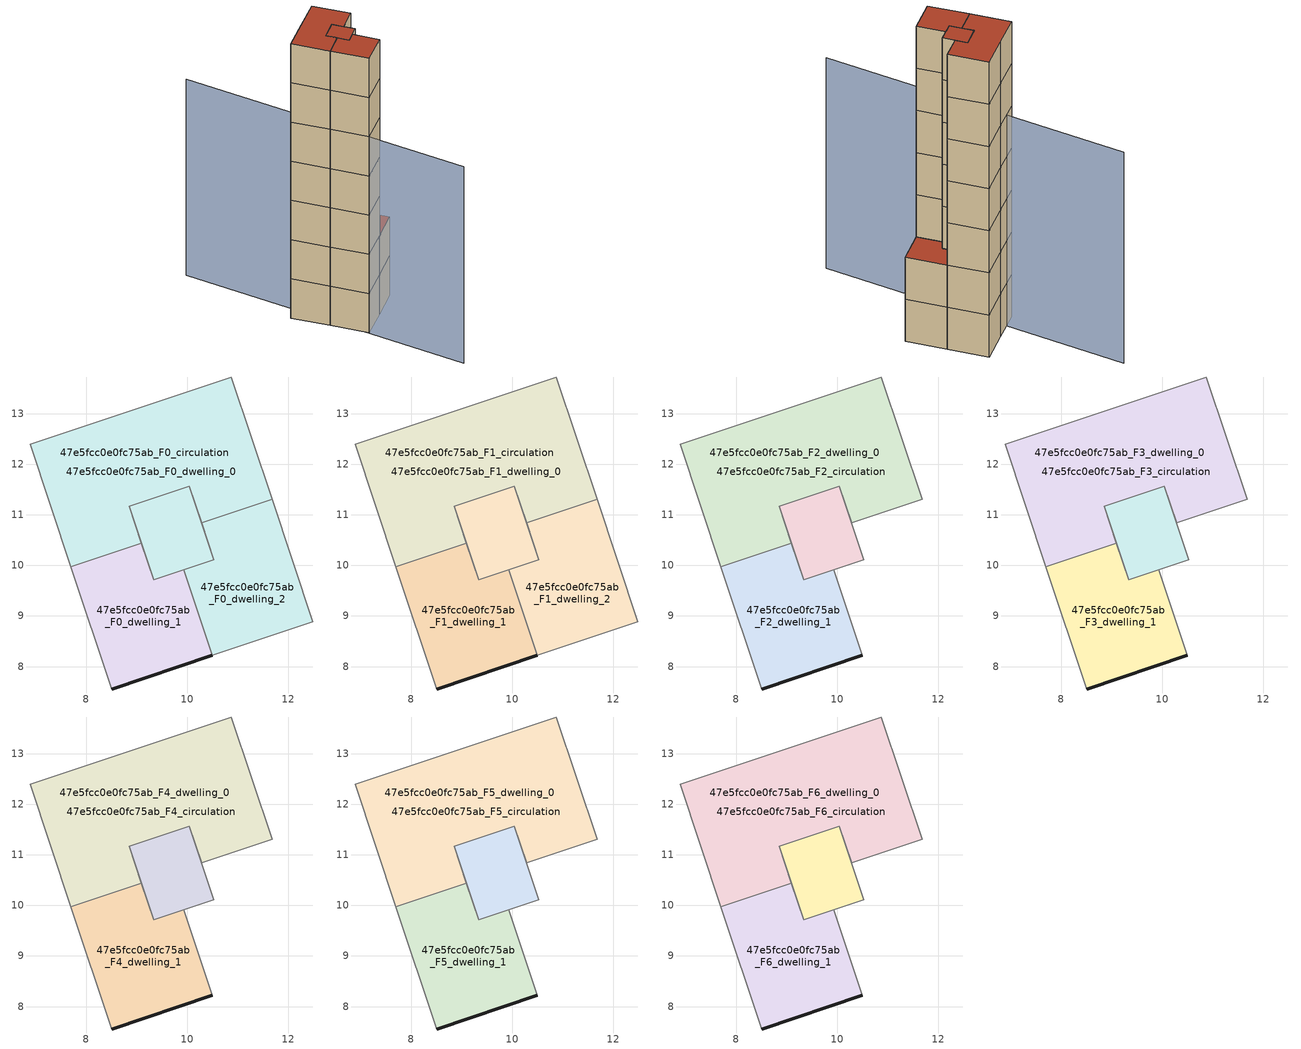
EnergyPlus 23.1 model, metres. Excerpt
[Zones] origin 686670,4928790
47e5fcc0e0fc75ab_F0_dwelling_0
 floor ground (EU_floor_Construction): 10.04,11.57 10.28,10.84 10.53,10.11 9.33,9.72 9.05,10.58 8.85,11.17 9.26,11.31 z0; 10.87,13.73 11.68,11.31 10.28,10.84 10.04,11.57 9.45,11.37 9.26,11.31 8.85,11.17 9.05,10.58 9.09,10.44 7.7,9.98 6.89,12.4 8.88,13.06 z0
 wall adiabatic (EU_wall_Construction): 11.68,11.31 10.87,13.73 8.88,13.06 6.89,12.4 7.7,9.98 / 9.09,10.44 8.85,11.17 9.45,11.37 10.04,11.57 10.28,10.84 z0:3
 wall to 47e5fcc0e0fc75ab_F0_dwelling_2 (EU_wall_Construction): 10.28,10.84 11.68,11.31 z0:3
 wall to 47e5fcc0e0fc75ab_F0_dwelling_1 (EU_wall_Construction): 7.7,9.98 9.09,10.44 z0:3
47e5fcc0e0fc75ab_F0_dwelling_1
 floor ground (EU_floor_Construction): 9.93,9.92 10.5,8.22 8.5,7.56 7.7,9.98 9.09,10.44 9.33,9.72 z0
 wall outside (EU_wall_Construction): 8.5,7.56 10.5,8.22 z0:3
 wall adiabatic (EU_wall_Construction): 7.7,9.98 8.5,7.56 / 9.93,9.92 9.33,9.72 9.09,10.44 z0:3
 wall to 47e5fcc0e0fc75ab_F0_dwelling_2 (EU_wall_Construction): 10.5,8.22 9.93,9.92 z0:3
47e5fcc0e0fc75ab_F0_dwelling_2
 floor ground (EU_floor_Construction): 11.68,11.31 12.49,8.88 10.5,8.22 9.93,9.92 10.53,10.11 10.28,10.84 z0; 10.04,11.57 10.28,10.84 10.53,10.11 9.93,9.92 9.33,9.72 8.85,11.17 z0
 wall adiabatic (EU_wall_Construction): 10.5,8.22 12.49,8.88 11.68,11.31 / 10.28,10.84 10.53,10.11 9.93,9.92 z0:3
47e5fcc0e0fc75ab_F0_circulation
 floor ground (EU_floor_Construction): 10.04,11.57 10.28,10.84 10.53,10.11 9.93,9.92 9.33,9.72 9.02,10.66 8.85,11.17 9.09,11.25 z0; 10.87,13.73 11.68,11.31 10.28,10.84 10.04,11.57 9.45,11.37 9.26,11.31 8.85,11.17 9.05,10.58 9.09,10.44 7.7,9.98 6.89,12.4 8.88,13.06 z0; 11.68,11.31 12.49,8.88 10.5,8.22 9.93,9.92 10.53,10.11 10.28,10.84 z0
 wall adiabatic (EU_wall_Construction): 9.33,9.72 10.53,10.11 10.04,11.57 8.85,11.17 9.33,9.72 z0:3
47e5fcc0e0fc75ab_F1_dwelling_0
 floor to 47e5fcc0e0fc75ab_F0_dwelling_0 (EU_floor_Construction): 10.87,13.73 11.68,11.31 10.28,10.84 10.04,11.57 9.45,11.37 9.23,11.3 8.85,11.17 9.02,10.64 9.09,10.44 7.7,9.98 6.89,12.4 8.88,13.06 z3; 10.04,11.57 10.28,10.84 10.53,10.11 9.33,9.72 9.05,10.58 8.85,11.17 9.26,11.31 z3
 wall adiabatic (EU_wall_Construction): 11.68,11.31 10.87,13.73 8.88,13.06 6.89,12.4 7.7,9.98 / 9.09,10.44 8.85,11.17 9.45,11.37 10.04,11.57 10.28,10.84 z3:6
 wall to 47e5fcc0e0fc75ab_F1_dwelling_2 (EU_wall_Construction): 10.28,10.84 11.68,11.31 z3:6
 wall to 47e5fcc0e0fc75ab_F1_dwelling_1 (EU_wall_Construction): 7.7,9.98 9.09,10.44 z3:6
47e5fcc0e0fc75ab_F1_dwelling_1
 floor to 47e5fcc0e0fc75ab_F0_dwelling_1 (EU_floor_Construction): 9.93,9.92 10.5,8.22 8.5,7.56 7.7,9.98 9.09,10.44 9.33,9.72 z3
 wall outside (EU_wall_Construction): 8.5,7.56 10.5,8.22 z3:6
 wall adiabatic (EU_wall_Construction): 7.7,9.98 8.5,7.56 / 9.93,9.92 9.33,9.72 9.09,10.44 z3:6
 wall to 47e5fcc0e0fc75ab_F1_dwelling_2 (EU_wall_Construction): 10.5,8.22 9.93,9.92 z3:6
47e5fcc0e0fc75ab_F1_dwelling_2
 floor to 47e5fcc0e0fc75ab_F0_dwelling_2 (EU_floor_Construction): 11.68,11.31 12.49,8.88 10.5,8.22 9.93,9.92 10.53,10.11 10.28,10.84 z3; 10.04,11.57 10.28,10.84 10.53,10.11 9.93,9.92 9.33,9.72 8.85,11.17 z3
 wall adiabatic (EU_wall_Construction): 10.5,8.22 12.49,8.88 11.68,11.31 / 10.28,10.84 10.53,10.11 9.93,9.92 z3:6
 roof outside (EU_roof_Construction): 10.53,10.11 10.28,10.84 10.04,11.57 8.85,11.17 9.33,9.72 9.93,9.92 z6; 12.49,8.88 11.68,11.31 10.28,10.84 10.53,10.11 9.93,9.92 10.5,8.22 z6
47e5fcc0e0fc75ab_F1_circulation
 floor outside (EU_floor_Construction): 11.68,11.31 12.49,8.88 10.5,8.22 9.93,9.92 10.53,10.11 10.28,10.84 z3
 floor to 47e5fcc0e0fc75ab_F0_circulation (EU_floor_Construction): 10.04,11.57 10.28,10.84 10.53,10.11 9.93,9.92 9.33,9.72 9.02,10.66 8.85,11.17 9.09,11.25 z3; 10.87,13.73 11.68,11.31 10.28,10.84 10.04,11.57 9.45,11.37 9.26,11.31 8.85,11.17 9.05,10.58 9.09,10.44 7.7,9.98 6.89,12.4 8.88,13.06 z3
 wall adiabatic (EU_wall_Construction): 9.33,9.72 10.53,10.11 10.04,11.57 8.85,11.17 9.33,9.72 z3:6
 roof outside (EU_floor_Construction): 12.49,8.88 11.68,11.31 10.28,10.84 10.53,10.11 9.93,9.92 10.5,8.22 z6
47e5fcc0e0fc75ab_F2_dwelling_0
 floor to 47e5fcc0e0fc75ab_F1_dwelling_0 (EU_floor_Construction): 10.87,13.73 11.68,11.31 10.28,10.84 10.04,11.57 9.45,11.37 9.23,11.3 8.85,11.17 9.02,10.64 9.09,10.44 7.7,9.98 6.89,12.4 8.88,13.06 z6; 10.04,11.57 10.28,10.84 10.53,10.11 9.33,9.72 9.05,10.58 8.85,11.17 9.26,11.31 z6
 wall adiabatic (EU_wall_Construction): 9.09,10.44 8.85,11.17 9.45,11.37 10.04,11.57 10.28,10.84 11.68,11.31 10.87,13.73 8.88,13.06 6.89,12.4 7.7,9.98 z6:9
 wall to 47e5fcc0e0fc75ab_F2_dwelling_1 (EU_wall_Construction): 7.7,9.98 9.09,10.44 z6:9
47e5fcc0e0fc75ab_F2_dwelling_1
 floor to 47e5fcc0e0fc75ab_F1_dwelling_1 (EU_floor_Construction): 9.93,9.92 10.5,8.22 8.5,7.56 7.7,9.98 9.09,10.44 9.33,9.72 z6
 wall outside (EU_wall_Construction): 8.5,7.56 10.5,8.22 z6:9
 wall adiabatic (EU_wall_Construction): 7.7,9.98 8.5,7.56 / 10.5,8.22 9.93,9.92 9.33,9.72 9.09,10.44 z6:9
47e5fcc0e0fc75ab_F2_circulation
 floor to 47e5fcc0e0fc75ab_F1_circulation (EU_floor_Construction): 10.04,11.57 10.28,10.84 10.53,10.11 9.93,9.92 9.33,9.72 9.02,10.66 8.85,11.17 9.09,11.25 z6; 10.87,13.73 11.68,11.31 10.28,10.84 10.04,11.57 9.45,11.37 9.26,11.31 8.85,11.17 9.05,10.58 9.09,10.44 7.7,9.98 6.89,12.4 8.88,13.06 z6
 wall adiabatic (EU_wall_Construction): 9.33,9.72 10.53,10.11 10.04,11.57 8.85,11.17 9.33,9.72 z6:9
47e5fcc0e0fc75ab_F3_dwelling_0
 floor to 47e5fcc0e0fc75ab_F2_dwelling_0 (EU_floor_Construction): 10.87,13.73 11.68,11.31 10.28,10.84 10.04,11.57 9.45,11.37 9.23,11.3 8.85,11.17 9.02,10.64 9.09,10.44 7.7,9.98 6.89,12.4 8.88,13.06 z9; 10.04,11.57 10.28,10.84 10.53,10.11 9.33,9.72 9.05,10.58 8.85,11.17 9.26,11.31 z9
 wall adiabatic (EU_wall_Construction): 9.09,10.44 8.85,11.17 9.45,11.37 10.04,11.57 10.28,10.84 11.68,11.31 10.87,13.73 8.88,13.06 6.89,12.4 7.7,9.98 z9:12
 wall to 47e5fcc0e0fc75ab_F3_dwelling_1 (EU_wall_Construction): 7.7,9.98 9.09,10.44 z9:12
47e5fcc0e0fc75ab_F3_dwelling_1
 floor to 47e5fcc0e0fc75ab_F2_dwelling_1 (EU_floor_Construction): 9.93,9.92 10.5,8.22 8.5,7.56 7.7,9.98 9.09,10.44 9.33,9.72 z9
 wall outside (EU_wall_Construction): 8.5,7.56 10.5,8.22 z9:12
 wall adiabatic (EU_wall_Construction): 7.7,9.98 8.5,7.56 / 10.5,8.22 9.93,9.92 9.33,9.72 9.09,10.44 z9:12
47e5fcc0e0fc75ab_F3_circulation
 floor to 47e5fcc0e0fc75ab_F2_circulation (EU_floor_Construction): 10.04,11.57 10.28,10.84 10.53,10.11 9.33,9.72 9.02,10.66 8.85,11.17 9.09,11.25 z9; 10.87,13.73 11.68,11.31 10.28,10.84 10.04,11.57 9.45,11.37 9.26,11.31 8.85,11.17 9.05,10.58 9.09,10.44 7.7,9.98 6.89,12.4 8.88,13.06 z9
 wall adiabatic (EU_wall_Construction): 9.33,9.72 10.53,10.11 10.04,11.57 8.85,11.17 9.33,9.72 z9:12
47e5fcc0e0fc75ab_F4_dwelling_0
 floor to 47e5fcc0e0fc75ab_F3_dwelling_0 (EU_floor_Construction): 10.87,13.73 11.68,11.31 10.28,10.84 10.04,11.57 9.45,11.37 9.23,11.3 8.85,11.17 9.02,10.64 9.09,10.44 7.7,9.98 6.89,12.4 8.88,13.06 z12; 10.04,11.57 10.28,10.84 10.53,10.11 9.33,9.72 9.05,10.58 8.85,11.17 9.26,11.31 z12
 wall adiabatic (EU_wall_Construction): 9.09,10.44 8.85,11.17 9.45,11.37 10.04,11.57 10.28,10.84 11.68,11.31 10.87,13.73 8.88,13.06 6.89,12.4 7.7,9.98 z12:15
 wall to 47e5fcc0e0fc75ab_F4_dwelling_1 (EU_wall_Construction): 7.7,9.98 9.09,10.44 z12:15
47e5fcc0e0fc75ab_F4_dwelling_1
 floor to 47e5fcc0e0fc75ab_F3_dwelling_1 (EU_floor_Construction): 9.93,9.92 10.5,8.22 8.5,7.56 7.7,9.98 9.09,10.44 9.33,9.72 z12
 wall outside (EU_wall_Construction): 8.5,7.56 10.5,8.22 z12:15
 wall adiabatic (EU_wall_Construction): 7.7,9.98 8.5,7.56 / 10.5,8.22 9.93,9.92 9.33,9.72 9.09,10.44 z12:15
47e5fcc0e0fc75ab_F4_circulation
 floor to 47e5fcc0e0fc75ab_F3_circulation (EU_floor_Construction): 10.04,11.57 10.28,10.84 10.53,10.11 9.33,9.72 9.02,10.66 8.85,11.17 9.09,11.25 z12; 10.87,13.73 11.68,11.31 10.28,10.84 10.04,11.57 9.45,11.37 9.26,11.31 8.85,11.17 9.05,10.58 9.09,10.44 7.7,9.98 6.89,12.4 8.88,13.06 z12
 wall adiabatic (EU_wall_Construction): 9.33,9.72 10.53,10.11 10.04,11.57 8.85,11.17 9.33,9.72 z12:15
47e5fcc0e0fc75ab_F5_dwelling_0
 floor to 47e5fcc0e0fc75ab_F4_dwelling_0 (EU_floor_Construction): 10.87,13.73 11.68,11.31 10.28,10.84 10.04,11.57 9.45,11.37 9.23,11.3 8.85,11.17 9.02,10.64 9.09,10.44 7.7,9.98 6.89,12.4 8.88,13.06 z15; 10.04,11.57 10.28,10.84 10.53,10.11 9.33,9.72 9.05,10.58 8.85,11.17 9.26,11.31 z15
 wall adiabatic (EU_wall_Construction): 9.09,10.44 8.85,11.17 9.45,11.37 10.04,11.57 10.28,10.84 11.68,11.31 10.87,13.73 8.88,13.06 6.89,12.4 7.7,9.98 z15:18
 wall to 47e5fcc0e0fc75ab_F5_dwelling_1 (EU_wall_Construction): 7.7,9.98 9.09,10.44 z15:18
47e5fcc0e0fc75ab_F5_dwelling_1
 floor to 47e5fcc0e0fc75ab_F4_dwelling_1 (EU_floor_Construction): 9.93,9.92 10.5,8.22 8.5,7.56 7.7,9.98 9.09,10.44 9.33,9.72 z15
 wall outside (EU_wall_Construction): 8.5,7.56 10.5,8.22 z15:18
 wall adiabatic (EU_wall_Construction): 7.7,9.98 8.5,7.56 / 10.5,8.22 9.93,9.92 9.33,9.72 9.09,10.44 z15:18
47e5fcc0e0fc75ab_F5_circulation
 floor to 47e5fcc0e0fc75ab_F4_circulation (EU_floor_Construction): 10.04,11.57 10.28,10.84 10.53,10.11 9.33,9.72 9.02,10.66 8.85,11.17 9.09,11.25 z15; 10.87,13.73 11.68,11.31 10.28,10.84 10.04,11.57 9.45,11.37 9.26,11.31 8.85,11.17 9.05,10.58 9.09,10.44 7.7,9.98 6.89,12.4 8.88,13.06 z15
 wall adiabatic (EU_wall_Construction): 9.33,9.72 10.53,10.11 10.04,11.57 8.85,11.17 9.33,9.72 z15:18
47e5fcc0e0fc75ab_F6_dwelling_0
 floor to 47e5fcc0e0fc75ab_F5_dwelling_0 (EU_floor_Construction): 10.87,13.73 11.68,11.31 10.28,10.84 10.04,11.57 9.45,11.37 9.23,11.3 8.85,11.17 9.02,10.64 9.09,10.44 7.7,9.98 6.89,12.4 8.88,13.06 z18; 10.04,11.57 10.28,10.84 10.53,10.11 9.33,9.72 9.05,10.58 8.85,11.17 9.26,11.31 z18
 wall adiabatic (EU_wall_Construction): 9.09,10.44 8.85,11.17 9.45,11.37 10.04,11.57 10.28,10.84 11.68,11.31 10.87,13.73 8.88,13.06 6.89,12.4 7.7,9.98 z18:21
 wall to 47e5fcc0e0fc75ab_F6_dwelling_1 (EU_wall_Construction): 7.7,9.98 9.09,10.44 z18:21
 roof outside (EU_roof_Construction): 11.68,11.31 10.87,13.73 8.88,13.06 6.89,12.4 7.7,9.98 9.09,10.44 9.05,10.58 8.85,11.17 9.26,11.31 9.45,11.37 10.04,11.57 10.28,10.84 z21; 10.53,10.11 10.28,10.84 10.04,11.57 9.26,11.31 8.85,11.17 9.05,10.58 9.33,9.72 z21
47e5fcc0e0fc75ab_F6_dwelling_1
 floor to 47e5fcc0e0fc75ab_F5_dwelling_1 (EU_floor_Construction): 9.93,9.92 10.5,8.22 8.5,7.56 7.7,9.98 9.09,10.44 9.33,9.72 z18
 wall outside (EU_wall_Construction): 8.5,7.56 10.5,8.22 z18:21
 wall adiabatic (EU_wall_Construction): 7.7,9.98 8.5,7.56 / 10.5,8.22 9.93,9.92 9.33,9.72 9.09,10.44 z18:21
 roof outside (EU_roof_Construction): 10.5,8.22 9.93,9.92 9.33,9.72 9.09,10.44 7.7,9.98 8.5,7.56 z21
47e5fcc0e0fc75ab_F6_circulation
 floor to 47e5fcc0e0fc75ab_F5_circulation (EU_floor_Construction): 10.04,11.57 10.28,10.84 10.53,10.11 9.33,9.72 9.02,10.66 8.85,11.17 9.09,11.25 z18; 10.87,13.73 11.68,11.31 10.28,10.84 10.04,11.57 9.45,11.37 9.26,11.31 8.85,11.17 9.05,10.58 9.09,10.44 7.7,9.98 6.89,12.4 8.88,13.06 z18
 wall adiabatic (EU_wall_Construction): 9.33,9.72 10.53,10.11 10.04,11.57 8.85,11.17 9.33,9.72 z18:21
 roof outside (EU_roof_Construction): 11.68,11.31 10.87,13.73 8.88,13.06 6.89,12.4 7.7,9.98 9.09,10.44 9.05,10.58 8.85,11.17 9.26,11.31 9.45,11.37 10.04,11.57 10.28,10.84 z21; 10.53,10.11 10.28,10.84 10.04,11.57 9.26,11.31 8.85,11.17 9.05,10.58 9.33,9.72 z21
shading: 6.73,20.33 9.39,0.94 z0:15
[Building]
EU S2 Campaign: North Axis=0; Terrain=City; Solar Distribution=FullExterior
[Site:Location]
Bologna: Latitude=44.5; Longitude=11.25; Time Zone=1; Elevation=37
[SizingPeriod:WeatherFileDays]
AnnualSizingPeriod: Begin Month=1; Begin Day of Month=1; End Month=12; End Day of Month=31; Day of Week for Start Day=Monday; Use Weather File Daylight Saving Period=No; Use Weather File Rain and Snow Indicators=No
[MATERIAL]
EU_InternalMass_Material: Roughness=MediumRough; Thickness=0.1; Conductivity=1; Density=1800; Specific Heat=900; Thermal Absorptance=0.9; Solar Absorptance=0.7; Visible Absorptance=0.7
[MATERIAL:NOMASS] Roughness=MediumRough; Thermal Absorptance=0.9; Solar Absorptance=0.7; Visible Absorptance=0.7
Name | Thermal Resistance
EU_wall_NoMass | 0.905828
EU_roof_NoMass | 0.37593
EU_floor_NoMass | 0.67114
[CONSTRUCTION]
EU_wall_Construction: EU_wall_NoMass
EU_roof_Construction: EU_roof_NoMass
EU_floor_Construction: EU_floor_NoMass
EU_InternalMass_Construction: EU_InternalMass_Material
[ZONE] Type=1; Multiplier=1; Ceiling Height=autocalculate; Floor Area=autocalculate; Part of Total Floor Area=Yes
Name | Volume
47e5fcc0e0fc75ab_F0_dwelling_0 | 35.0596
47e5fcc0e0fc75ab_F1_dwelling_0; 47e5fcc0e0fc75ab_F2_dwelling_0; 47e5fcc0e0fc75ab_F3_dwelling_0; 47e5fcc0e0fc75ab_F4_dwelling_0; 47e5fcc0e0fc75ab_F5_dwelling_0; 47e5fcc0e0fc75ab_F6_dwelling_0; 47e5fcc0e0fc75ab_F2_circulation; 47e5fcc0e0fc75ab_F3_circulation; 47e5fcc0e0fc75ab_F4_circulation; 47e5fcc0e0fc75ab_F5_circulation; 47e5fcc0e0fc75ab_F6_circulation | 35.0588
47e5fcc0e0fc75ab_F0_dwelling_1; 47e5fcc0e0fc75ab_F1_dwelling_1; 47e5fcc0e0fc75ab_F2_dwelling_1; 47e5fcc0e0fc75ab_F3_dwelling_1; 47e5fcc0e0fc75ab_F4_dwelling_1; 47e5fcc0e0fc75ab_F5_dwelling_1; 47e5fcc0e0fc75ab_F6_dwelling_1 | 14.6345
47e5fcc0e0fc75ab_F0_dwelling_2; 47e5fcc0e0fc75ab_F1_dwelling_2 | 20.4236
47e5fcc0e0fc75ab_F0_circulation; 47e5fcc0e0fc75ab_F1_circulation | 49.6926
[INTERNALMASS] Construction=EU_InternalMass_Construction
Name | Zone or ZoneList | Surface Area
47e5fcc0e0fc75ab_F0_dwelling_0_EU_InternalMass | 47e5fcc0e0fc75ab_F0_dwelling_0 | 9.75626
47e5fcc0e0fc75ab_F0_dwelling_1_EU_InternalMass | 47e5fcc0e0fc75ab_F0_dwelling_1 | 4.87813
47e5fcc0e0fc75ab_F0_dwelling_2_EU_InternalMass | 47e5fcc0e0fc75ab_F0_dwelling_2 | 4.87813
47e5fcc0e0fc75ab_F1_dwelling_0_EU_InternalMass | 47e5fcc0e0fc75ab_F1_dwelling_0 | 9.75626
47e5fcc0e0fc75ab_F1_dwelling_1_EU_InternalMass | 47e5fcc0e0fc75ab_F1_dwelling_1 | 4.87813
47e5fcc0e0fc75ab_F1_dwelling_2_EU_InternalMass | 47e5fcc0e0fc75ab_F1_dwelling_2 | 4.87813
47e5fcc0e0fc75ab_F2_dwelling_0_EU_InternalMass | 47e5fcc0e0fc75ab_F2_dwelling_0 | 9.75626
47e5fcc0e0fc75ab_F2_dwelling_1_EU_InternalMass | 47e5fcc0e0fc75ab_F2_dwelling_1 | 9.75626
47e5fcc0e0fc75ab_F3_dwelling_0_EU_InternalMass | 47e5fcc0e0fc75ab_F3_dwelling_0 | 9.75626
47e5fcc0e0fc75ab_F3_dwelling_1_EU_InternalMass | 47e5fcc0e0fc75ab_F3_dwelling_1 | 9.75626
47e5fcc0e0fc75ab_F4_dwelling_0_EU_InternalMass | 47e5fcc0e0fc75ab_F4_dwelling_0 | 9.75626
47e5fcc0e0fc75ab_F4_dwelling_1_EU_InternalMass | 47e5fcc0e0fc75ab_F4_dwelling_1 | 9.75626
47e5fcc0e0fc75ab_F5_dwelling_0_EU_InternalMass | 47e5fcc0e0fc75ab_F5_dwelling_0 | 9.75626
47e5fcc0e0fc75ab_F5_dwelling_1_EU_InternalMass | 47e5fcc0e0fc75ab_F5_dwelling_1 | 9.75626
47e5fcc0e0fc75ab_F6_dwelling_0_EU_InternalMass | 47e5fcc0e0fc75ab_F6_dwelling_0 | 9.75626
47e5fcc0e0fc75ab_F6_dwelling_1_EU_InternalMass | 47e5fcc0e0fc75ab_F6_dwelling_1 | 9.75626
[OTHEREQUIPMENT] Fuel Type=Electricity; Design Level Calculation Method=Watts/Area; Power per Zone Floor Area=1; Fraction Latent=0; Fraction Radiant=0; Fraction Lost=0; Carbon Dioxide Generation Rate=0; EndUse Subcategory=EU_Step8_InternalGains
Name | Zone or ZoneList or Space or SpaceList | Schedule
EU_Step8_InternalGain_47e5fcc0e0fc75ab_F0_dwelling_0_f000 | 47e5fcc0e0fc75ab_F0_dwelling_0 | EU_Step8_GainSchedule_47e5fcc0e0fc75ab_F0_dwelling_0_f000
EU_Step8_InternalGain_47e5fcc0e0fc75ab_F0_dwelling_1_f000 | 47e5fcc0e0fc75ab_F0_dwelling_1 | EU_Step8_GainSchedule_47e5fcc0e0fc75ab_F0_dwelling_1_f000
EU_Step8_InternalGain_47e5fcc0e0fc75ab_F0_dwelling_2_f000 | 47e5fcc0e0fc75ab_F0_dwelling_2 | EU_Step8_GainSchedule_47e5fcc0e0fc75ab_F0_dwelling_2_f000
EU_Step8_InternalGain_47e5fcc0e0fc75ab_F1_dwelling_0_f000 | 47e5fcc0e0fc75ab_F1_dwelling_0 | EU_Step8_GainSchedule_47e5fcc0e0fc75ab_F1_dwelling_0_f000
EU_Step8_InternalGain_47e5fcc0e0fc75ab_F1_dwelling_1_f000 | 47e5fcc0e0fc75ab_F1_dwelling_1 | EU_Step8_GainSchedule_47e5fcc0e0fc75ab_F1_dwelling_1_f000
EU_Step8_InternalGain_47e5fcc0e0fc75ab_F1_dwelling_2_f000 | 47e5fcc0e0fc75ab_F1_dwelling_2 | EU_Step8_GainSchedule_47e5fcc0e0fc75ab_F1_dwelling_2_f000
EU_Step8_InternalGain_47e5fcc0e0fc75ab_F2_dwelling_0_f000 | 47e5fcc0e0fc75ab_F2_dwelling_0 | EU_Step8_GainSchedule_47e5fcc0e0fc75ab_F2_dwelling_0_f000
EU_Step8_InternalGain_47e5fcc0e0fc75ab_F2_dwelling_1_f000 | 47e5fcc0e0fc75ab_F2_dwelling_1 | EU_Step8_GainSchedule_47e5fcc0e0fc75ab_F2_dwelling_1_f000
EU_Step8_InternalGain_47e5fcc0e0fc75ab_F3_dwelling_0_f000 | 47e5fcc0e0fc75ab_F3_dwelling_0 | EU_Step8_GainSchedule_47e5fcc0e0fc75ab_F3_dwelling_0_f000
EU_Step8_InternalGain_47e5fcc0e0fc75ab_F3_dwelling_1_f000 | 47e5fcc0e0fc75ab_F3_dwelling_1 | EU_Step8_GainSchedule_47e5fcc0e0fc75ab_F3_dwelling_1_f000
EU_Step8_InternalGain_47e5fcc0e0fc75ab_F4_dwelling_0_f000 | 47e5fcc0e0fc75ab_F4_dwelling_0 | EU_Step8_GainSchedule_47e5fcc0e0fc75ab_F4_dwelling_0_f000
EU_Step8_InternalGain_47e5fcc0e0fc75ab_F4_dwelling_1_f000 | 47e5fcc0e0fc75ab_F4_dwelling_1 | EU_Step8_GainSchedule_47e5fcc0e0fc75ab_F4_dwelling_1_f000
EU_Step8_InternalGain_47e5fcc0e0fc75ab_F5_dwelling_0_f000 | 47e5fcc0e0fc75ab_F5_dwelling_0 | EU_Step8_GainSchedule_47e5fcc0e0fc75ab_F5_dwelling_0_f000
EU_Step8_InternalGain_47e5fcc0e0fc75ab_F5_dwelling_1_f000 | 47e5fcc0e0fc75ab_F5_dwelling_1 | EU_Step8_GainSchedule_47e5fcc0e0fc75ab_F5_dwelling_1_f000
EU_Step8_InternalGain_47e5fcc0e0fc75ab_F6_dwelling_0_f000 | 47e5fcc0e0fc75ab_F6_dwelling_0 | EU_Step8_GainSchedule_47e5fcc0e0fc75ab_F6_dwelling_0_f000
EU_Step8_InternalGain_47e5fcc0e0fc75ab_F6_dwelling_1_f000 | 47e5fcc0e0fc75ab_F6_dwelling_1 | EU_Step8_GainSchedule_47e5fcc0e0fc75ab_F6_dwelling_1_f000
[ZONEINFILTRATION:DESIGNFLOWRATE] Schedule=EU_AlwaysOn; Design Flow Rate Calculation Method=Flow/Area; Flow Rate per Floor Area=0.0005; Constant Term Coefficient=1; Temperature Term Coefficient=0; Velocity Term Coefficient=0; Velocity Squared Term Coefficient=0
Name | Zone or ZoneList or Space or SpaceList
EU_Circulation_Infiltration_47e5fcc0e0fc75ab_F0_circulation | 47e5fcc0e0fc75ab_F0_circulation
EU_Circulation_Infiltration_47e5fcc0e0fc75ab_F1_circulation | 47e5fcc0e0fc75ab_F1_circulation
EU_Circulation_Infiltration_47e5fcc0e0fc75ab_F2_circulation | 47e5fcc0e0fc75ab_F2_circulation
EU_Circulation_Infiltration_47e5fcc0e0fc75ab_F3_circulation | 47e5fcc0e0fc75ab_F3_circulation
EU_Circulation_Infiltration_47e5fcc0e0fc75ab_F4_circulation | 47e5fcc0e0fc75ab_F4_circulation
EU_Circulation_Infiltration_47e5fcc0e0fc75ab_F5_circulation | 47e5fcc0e0fc75ab_F5_circulation
EU_Circulation_Infiltration_47e5fcc0e0fc75ab_F6_circulation | 47e5fcc0e0fc75ab_F6_circulation
[ZONEVENTILATION:DESIGNFLOWRATE] Schedule=EU_AlwaysOn; Design Flow Rate Calculation Method=AirChanges/Hour; Air Changes per Hour=0.73129; Ventilation Type=Natural; Fan Pressure Rise=0; Fan Total Efficiency=1; Constant Term Coefficient=1; Temperature Term Coefficient=0; Velocity Term Coefficient=0; Velocity Squared Term Coefficient=0; Minimum Indoor Temperature=-100; Maximum Indoor Temperature=100; Delta Temperature=-100; Minimum Outdoor Temperature=-100; Maximum Outdoor Temperature=100; Maximum Wind Speed=40
Name | Zone or ZoneList or Space or SpaceList
EU_ConstantAir_47e5fcc0e0fc75ab_F0_dwelling_0 | 47e5fcc0e0fc75ab_F0_dwelling_0
EU_ConstantAir_47e5fcc0e0fc75ab_F0_dwelling_1 | 47e5fcc0e0fc75ab_F0_dwelling_1
EU_ConstantAir_47e5fcc0e0fc75ab_F0_dwelling_2 | 47e5fcc0e0fc75ab_F0_dwelling_2
EU_ConstantAir_47e5fcc0e0fc75ab_F1_dwelling_0 | 47e5fcc0e0fc75ab_F1_dwelling_0
EU_ConstantAir_47e5fcc0e0fc75ab_F1_dwelling_1 | 47e5fcc0e0fc75ab_F1_dwelling_1
EU_ConstantAir_47e5fcc0e0fc75ab_F1_dwelling_2 | 47e5fcc0e0fc75ab_F1_dwelling_2
EU_ConstantAir_47e5fcc0e0fc75ab_F2_dwelling_0 | 47e5fcc0e0fc75ab_F2_dwelling_0
EU_ConstantAir_47e5fcc0e0fc75ab_F2_dwelling_1 | 47e5fcc0e0fc75ab_F2_dwelling_1
EU_ConstantAir_47e5fcc0e0fc75ab_F3_dwelling_0 | 47e5fcc0e0fc75ab_F3_dwelling_0
EU_ConstantAir_47e5fcc0e0fc75ab_F3_dwelling_1 | 47e5fcc0e0fc75ab_F3_dwelling_1
EU_ConstantAir_47e5fcc0e0fc75ab_F4_dwelling_0 | 47e5fcc0e0fc75ab_F4_dwelling_0
EU_ConstantAir_47e5fcc0e0fc75ab_F4_dwelling_1 | 47e5fcc0e0fc75ab_F4_dwelling_1
EU_ConstantAir_47e5fcc0e0fc75ab_F5_dwelling_0 | 47e5fcc0e0fc75ab_F5_dwelling_0
EU_ConstantAir_47e5fcc0e0fc75ab_F5_dwelling_1 | 47e5fcc0e0fc75ab_F5_dwelling_1
EU_ConstantAir_47e5fcc0e0fc75ab_F6_dwelling_0 | 47e5fcc0e0fc75ab_F6_dwelling_0
EU_ConstantAir_47e5fcc0e0fc75ab_F6_dwelling_1 | 47e5fcc0e0fc75ab_F6_dwelling_1
[HVACTEMPLATE:THERMOSTAT] Constant Heating Setpoint=20; Constant Cooling Setpoint=50
EU_HeatOnly_47e5fcc0e0fc75ab_F0_dwelling_0; EU_HeatOnly_47e5fcc0e0fc75ab_F0_dwelling_1; EU_HeatOnly_47e5fcc0e0fc75ab_F0_dwelling_2; EU_HeatOnly_47e5fcc0e0fc75ab_F1_dwelling_0; EU_HeatOnly_47e5fcc0e0fc75ab_F1_dwelling_1; EU_HeatOnly_47e5fcc0e0fc75ab_F1_dwelling_2; EU_HeatOnly_47e5fcc0e0fc75ab_F2_dwelling_0; EU_HeatOnly_47e5fcc0e0fc75ab_F2_dwelling_1; EU_HeatOnly_47e5fcc0e0fc75ab_F3_dwelling_0; EU_HeatOnly_47e5fcc0e0fc75ab_F3_dwelling_1; EU_HeatOnly_47e5fcc0e0fc75ab_F4_dwelling_0; EU_HeatOnly_47e5fcc0e0fc75ab_F4_dwelling_1; EU_HeatOnly_47e5fcc0e0fc75ab_F5_dwelling_0; EU_HeatOnly_47e5fcc0e0fc75ab_F5_dwelling_1; EU_HeatOnly_47e5fcc0e0fc75ab_F6_dwelling_0; EU_HeatOnly_47e5fcc0e0fc75ab_F6_dwelling_1
[HVACTEMPLATE:ZONE:IDEALLOADSAIRSYSTEM] System Availability Schedule=EU_AlwaysOn; Maximum Heating Supply Air Temperature=50; Minimum Cooling Supply Air Temperature=13; Maximum Heating Supply Air Humidity Ratio=0.0156; Minimum Cooling Supply Air Humidity Ratio=0.0077; Heating Limit=NoLimit; Cooling Limit=NoLimit; Heating Availability Schedule=EU_AlwaysOn; Cooling Availability Schedule=EU_CoolingOff; Dehumidification Control Type=ConstantSensibleHeatRatio; Cooling Sensible Heat Ratio=0.7; Dehumidification Setpoint=60; Humidification Control Type=None; Humidification Setpoint=30; Outdoor Air Method=None; Outdoor Air Flow Rate per Person=0.00944; Outdoor Air Flow Rate per Zone Floor Area=0; Outdoor Air Flow Rate per Zone=0; Demand Controlled Ventilation Type=None; Outdoor Air Economizer Type=NoEconomizer; Heat Recovery Type=None; Sensible Heat Recovery Effectiveness=0.7; Latent Heat Recovery Effectiveness=0.65
Name | Template Thermostat
47e5fcc0e0fc75ab_F0_dwelling_0 | EU_HeatOnly_47e5fcc0e0fc75ab_F0_dwelling_0
47e5fcc0e0fc75ab_F0_dwelling_1 | EU_HeatOnly_47e5fcc0e0fc75ab_F0_dwelling_1
47e5fcc0e0fc75ab_F0_dwelling_2 | EU_HeatOnly_47e5fcc0e0fc75ab_F0_dwelling_2
47e5fcc0e0fc75ab_F1_dwelling_0 | EU_HeatOnly_47e5fcc0e0fc75ab_F1_dwelling_0
47e5fcc0e0fc75ab_F1_dwelling_1 | EU_HeatOnly_47e5fcc0e0fc75ab_F1_dwelling_1
47e5fcc0e0fc75ab_F1_dwelling_2 | EU_HeatOnly_47e5fcc0e0fc75ab_F1_dwelling_2
47e5fcc0e0fc75ab_F2_dwelling_0 | EU_HeatOnly_47e5fcc0e0fc75ab_F2_dwelling_0
47e5fcc0e0fc75ab_F2_dwelling_1 | EU_HeatOnly_47e5fcc0e0fc75ab_F2_dwelling_1
47e5fcc0e0fc75ab_F3_dwelling_0 | EU_HeatOnly_47e5fcc0e0fc75ab_F3_dwelling_0
47e5fcc0e0fc75ab_F3_dwelling_1 | EU_HeatOnly_47e5fcc0e0fc75ab_F3_dwelling_1
47e5fcc0e0fc75ab_F4_dwelling_0 | EU_HeatOnly_47e5fcc0e0fc75ab_F4_dwelling_0
47e5fcc0e0fc75ab_F4_dwelling_1 | EU_HeatOnly_47e5fcc0e0fc75ab_F4_dwelling_1
47e5fcc0e0fc75ab_F5_dwelling_0 | EU_HeatOnly_47e5fcc0e0fc75ab_F5_dwelling_0
47e5fcc0e0fc75ab_F5_dwelling_1 | EU_HeatOnly_47e5fcc0e0fc75ab_F5_dwelling_1
47e5fcc0e0fc75ab_F6_dwelling_0 | EU_HeatOnly_47e5fcc0e0fc75ab_F6_dwelling_0
47e5fcc0e0fc75ab_F6_dwelling_1 | EU_HeatOnly_47e5fcc0e0fc75ab_F6_dwelling_1
[SIZING:ZONE] Zone Cooling Design Supply Air Temperature Input Method=SupplyAirTemperature; Zone Cooling Design Supply Air Temperature=13; Zone Heating Design Supply Air Temperature Input Method=SupplyAirTemperature; Zone Heating Design Supply Air Temperature=50; Zone Cooling Design Supply Air Humidity Ratio=0.008; Zone Heating Design Supply Air Humidity Ratio=0.008; Cooling Design Air Flow Method=DesignDay; Cooling Design Air Flow Rate=0; Cooling Minimum Air Flow per Zone Floor Area=0.000762; Cooling Minimum Air Flow=0; Cooling Minimum Air Flow Fraction=0.2; Heating Design Air Flow Method=DesignDay; Heating Design Air Flow Rate=0; Heating Maximum Air Flow per Zone Floor Area=0.002032; Heating Maximum Air Flow=0.141576; Heating Maximum Air Flow Fraction=0.3; Account for Dedicated Outdoor Air System=No; Dedicated Outdoor Air System Control Strategy=NeutralSupplyAir; Dedicated Outdoor Air Low Setpoint Temperature for Design=autosize; Dedicated Outdoor Air High Setpoint Temperature for Design=autosize; Zone Load Sizing Method=Sensible Load Only No Latent Load; Zone Latent Cooling Design Supply Air Humidity Ratio Input Method=HumidityRatioDifference; Zone Cooling Design Supply Air Humidity Ratio Difference=0.005; Zone Latent Heating Design Supply Air Humidity Ratio Input Method=HumidityRatioDifference; Zone Humidification Design Supply Air Humidity Ratio Difference=0.005
47e5fcc0e0fc75ab_F0_dwelling_0; 47e5fcc0e0fc75ab_F0_dwelling_1; 47e5fcc0e0fc75ab_F0_dwelling_2; 47e5fcc0e0fc75ab_F1_dwelling_0; 47e5fcc0e0fc75ab_F1_dwelling_1; 47e5fcc0e0fc75ab_F1_dwelling_2; 47e5fcc0e0fc75ab_F2_dwelling_0; 47e5fcc0e0fc75ab_F2_dwelling_1; 47e5fcc0e0fc75ab_F3_dwelling_0; 47e5fcc0e0fc75ab_F3_dwelling_1; 47e5fcc0e0fc75ab_F4_dwelling_0; 47e5fcc0e0fc75ab_F4_dwelling_1; 47e5fcc0e0fc75ab_F5_dwelling_0; 47e5fcc0e0fc75ab_F5_dwelling_1; 47e5fcc0e0fc75ab_F6_dwelling_0; 47e5fcc0e0fc75ab_F6_dwelling_1
[SCHEDULE:CONSTANT]
Name | Hourly Value
EU_AlwaysOn | 1
EU_CoolingOff | 0
[SCHEDULE:FILE] Column Number=1; Rows to Skip at Top=0; Number of Hours of Data=8760; Column Separator=Comma; Interpolate to Timestep=No; Minutes per Item=60; Adjust Schedule for Daylight Savings=Yes
Name | File
EU_Step8_GainSchedule_47e5fcc0e0fc75ab_F0_dwelling_0_f000 | ../../schedules/47e5fcc0e0fc75ab/47e5fcc0e0fc75ab_F0_dwelling_0_f000_gain.csv
EU_Step8_GainSchedule_47e5fcc0e0fc75ab_F0_dwelling_1_f000 | ../../schedules/47e5fcc0e0fc75ab/47e5fcc0e0fc75ab_F0_dwelling_1_f000_gain.csv
EU_Step8_GainSchedule_47e5fcc0e0fc75ab_F0_dwelling_2_f000 | ../../schedules/47e5fcc0e0fc75ab/47e5fcc0e0fc75ab_F0_dwelling_2_f000_gain.csv
EU_Step8_GainSchedule_47e5fcc0e0fc75ab_F1_dwelling_0_f000 | ../../schedules/47e5fcc0e0fc75ab/47e5fcc0e0fc75ab_F1_dwelling_0_f000_gain.csv
EU_Step8_GainSchedule_47e5fcc0e0fc75ab_F1_dwelling_1_f000 | ../../schedules/47e5fcc0e0fc75ab/47e5fcc0e0fc75ab_F1_dwelling_1_f000_gain.csv
EU_Step8_GainSchedule_47e5fcc0e0fc75ab_F1_dwelling_2_f000 | ../../schedules/47e5fcc0e0fc75ab/47e5fcc0e0fc75ab_F1_dwelling_2_f000_gain.csv
EU_Step8_GainSchedule_47e5fcc0e0fc75ab_F2_dwelling_0_f000 | ../../schedules/47e5fcc0e0fc75ab/47e5fcc0e0fc75ab_F2_dwelling_0_f000_gain.csv
EU_Step8_GainSchedule_47e5fcc0e0fc75ab_F2_dwelling_1_f000 | ../../schedules/47e5fcc0e0fc75ab/47e5fcc0e0fc75ab_F2_dwelling_1_f000_gain.csv
EU_Step8_GainSchedule_47e5fcc0e0fc75ab_F3_dwelling_0_f000 | ../../schedules/47e5fcc0e0fc75ab/47e5fcc0e0fc75ab_F3_dwelling_0_f000_gain.csv
EU_Step8_GainSchedule_47e5fcc0e0fc75ab_F3_dwelling_1_f000 | ../../schedules/47e5fcc0e0fc75ab/47e5fcc0e0fc75ab_F3_dwelling_1_f000_gain.csv
EU_Step8_GainSchedule_47e5fcc0e0fc75ab_F4_dwelling_0_f000 | ../../schedules/47e5fcc0e0fc75ab/47e5fcc0e0fc75ab_F4_dwelling_0_f000_gain.csv
EU_Step8_GainSchedule_47e5fcc0e0fc75ab_F4_dwelling_1_f000 | ../../schedules/47e5fcc0e0fc75ab/47e5fcc0e0fc75ab_F4_dwelling_1_f000_gain.csv
EU_Step8_GainSchedule_47e5fcc0e0fc75ab_F5_dwelling_0_f000 | ../../schedules/47e5fcc0e0fc75ab/47e5fcc0e0fc75ab_F5_dwelling_0_f000_gain.csv
EU_Step8_GainSchedule_47e5fcc0e0fc75ab_F5_dwelling_1_f000 | ../../schedules/47e5fcc0e0fc75ab/47e5fcc0e0fc75ab_F5_dwelling_1_f000_gain.csv
EU_Step8_GainSchedule_47e5fcc0e0fc75ab_F6_dwelling_0_f000 | ../../schedules/47e5fcc0e0fc75ab/47e5fcc0e0fc75ab_F6_dwelling_0_f000_gain.csv
EU_Step8_GainSchedule_47e5fcc0e0fc75ab_F6_dwelling_1_f000 | ../../schedules/47e5fcc0e0fc75ab/47e5fcc0e0fc75ab_F6_dwelling_1_f000_gain.csv
